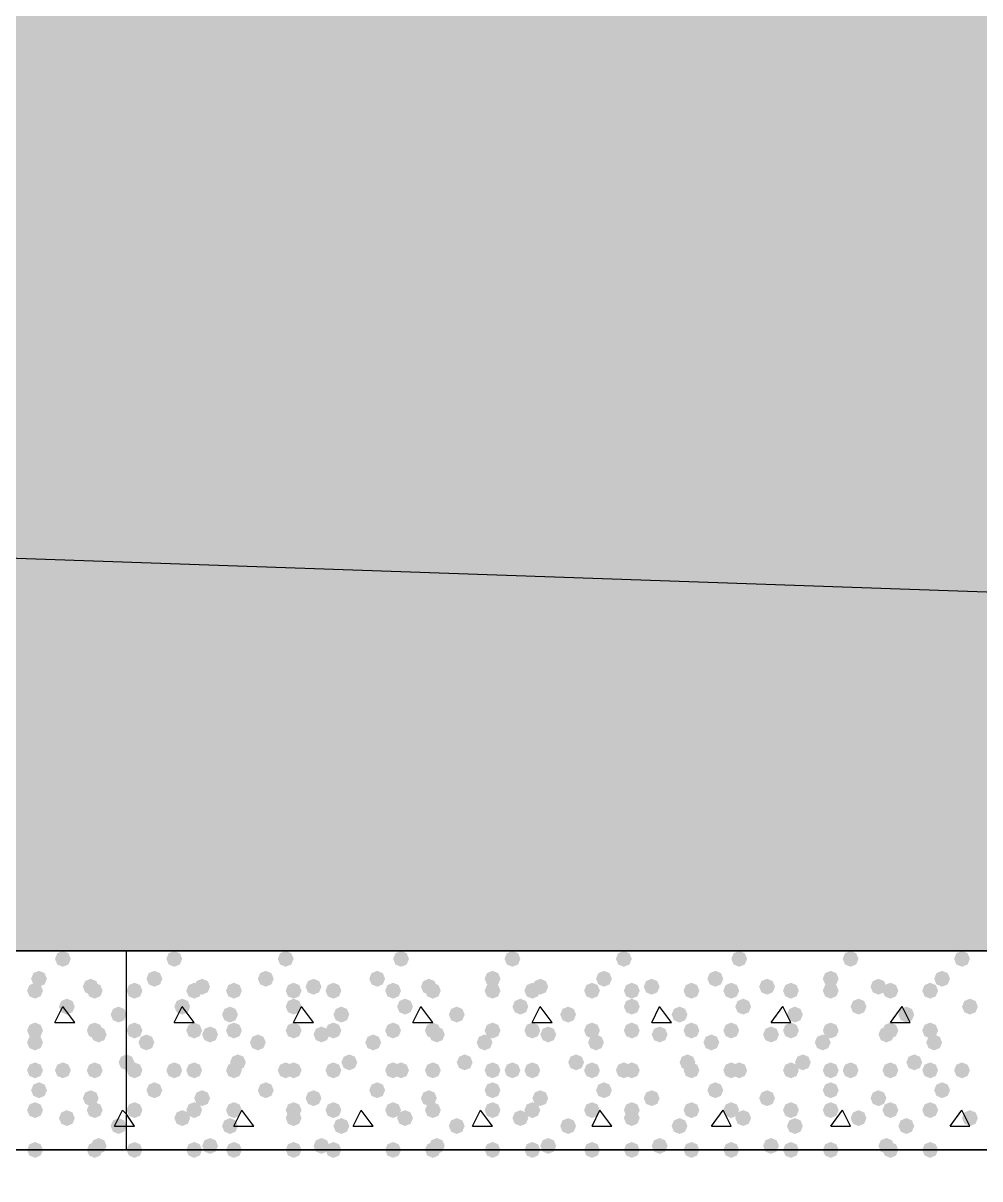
# Model space of a CAD drawing. Header units: millimetres. Extents: x 0 to 420, y 0 to 297.
# Drawn here: x 259.38 to 269.56, y 147.82 to 160.11 of the extents above; entities that cross this region are included whole.
import ezdxf

# ---------------------------------------------------------------- set-up
doc = ezdxf.new("R2010")
doc.units = ezdxf.units.MM
doc.layers.get('0').update_dxf_attribs({"linetype": 'CONTINUOUS'})

msp = doc.modelspace()

# ---------------------------------------------------------------- hatches: boundary and pattern name
at = {"true_color": 0x000008}
h = msp.add_hatch(color=0, dxfattribs=at)
h.paths.add_polyline_path([(379.518333, 162.263667), (33.401, 162.263667), (379.518333, 150.241)], flags=0)
h.paths.add_polyline_path([(33.401, 162.263667), (379.518333, 150.241), (33.401, 150.241)], flags=0)
at = {"true_color": 0x000007}
for points in [[(259.884333, 150.156333), (259.859462, 150.096537), (259.799667, 150.071667), (259.739871, 150.096537), (259.715, 150.156333), (259.739871, 150.216129), (259.799667, 150.241), (259.859462, 150.216129)], [(259.630333, 149.944667), (259.605462, 149.884871), (259.545667, 149.86), (259.485871, 149.884871), (259.461, 149.944667), (259.485871, 150.004462), (259.545667, 150.029333), (259.605462, 150.004463)], [(259.588, 149.817667), (259.563129, 149.757871), (259.503333, 149.733), (259.443537, 149.757871), (259.418667, 149.817667), (259.443537, 149.877462), (259.503333, 149.902333), (259.563129, 149.877463)], [(260.180667, 149.86), (260.155796, 149.800204), (260.096, 149.775333), (260.036204, 149.800204), (260.011333, 149.86), (260.036204, 149.919796), (260.096, 149.944667), (260.155796, 149.919796)], [(260.223, 149.817667), (260.198129, 149.757871), (260.138333, 149.733), (260.078538, 149.757871), (260.053667, 149.817667), (260.078537, 149.877462), (260.138333, 149.902333), (260.198129, 149.877463)], [(259.926667, 149.648333), (259.901796, 149.588537), (259.842, 149.563667), (259.782204, 149.588537), (259.757333, 149.648333), (259.782204, 149.708129), (259.842, 149.733), (259.901796, 149.708129)], [(260.477, 149.563667), (260.452129, 149.503871), (260.392333, 149.479), (260.332538, 149.503871), (260.307667, 149.563667), (260.332537, 149.623462), (260.392333, 149.648333), (260.452129, 149.623463)], [(259.588, 149.394333), (259.563129, 149.334537), (259.503333, 149.309667), (259.443537, 149.334537), (259.418667, 149.394333), (259.443537, 149.454129), (259.503333, 149.479), (259.563129, 149.454129)], [(260.223, 149.394333), (260.198129, 149.334537), (260.138333, 149.309667), (260.078538, 149.334537), (260.053667, 149.394333), (260.078537, 149.454129), (260.138333, 149.479), (260.198129, 149.454129)], [(259.588, 149.267333), (259.563129, 149.207537), (259.503333, 149.182667), (259.443537, 149.207537), (259.418667, 149.267333), (259.443537, 149.327129), (259.503333, 149.352), (259.563129, 149.327129)], [(260.265333, 149.352), (260.240462, 149.292204), (260.180667, 149.267333), (260.120871, 149.292204), (260.096, 149.352), (260.120871, 149.411796), (260.180667, 149.436667), (260.240462, 149.411796)], [(260.561667, 149.055667), (260.536796, 148.995871), (260.477, 148.971), (260.417204, 148.995871), (260.392333, 149.055667), (260.417204, 149.115462), (260.477, 149.140333), (260.536796, 149.115463)], [(259.588, 148.971), (259.563129, 148.911204), (259.503333, 148.886333), (259.443537, 148.911204), (259.418667, 148.971), (259.443537, 149.030796), (259.503333, 149.055667), (259.563129, 149.030796)], [(259.884333, 148.971), (259.859462, 148.911204), (259.799667, 148.886333), (259.739871, 148.911204), (259.715, 148.971), (259.739871, 149.030796), (259.799667, 149.055667), (259.859462, 149.030796)], [(260.223, 148.971), (260.198129, 148.911204), (260.138333, 148.886333), (260.078538, 148.911204), (260.053667, 148.971), (260.078537, 149.030796), (260.138333, 149.055667), (260.198129, 149.030796)], [(259.630333, 148.759333), (259.605462, 148.699537), (259.545667, 148.674667), (259.485871, 148.699537), (259.461, 148.759333), (259.485871, 148.819129), (259.545667, 148.844), (259.605462, 148.819129)], [(260.180667, 148.674667), (260.155796, 148.614871), (260.096, 148.59), (260.036204, 148.614871), (260.011333, 148.674667), (260.036204, 148.734462), (260.096, 148.759333), (260.155796, 148.734463)], [(259.588, 148.547667), (259.563129, 148.487871), (259.503333, 148.463), (259.443537, 148.487871), (259.418667, 148.547667), (259.443537, 148.607462), (259.503333, 148.632333), (259.563129, 148.607463)], [(260.223, 148.547667), (260.198129, 148.487871), (260.138333, 148.463), (260.078538, 148.487871), (260.053667, 148.547667), (260.078537, 148.607462), (260.138333, 148.632333), (260.198129, 148.607463)], [(259.926667, 148.463), (259.901796, 148.403204), (259.842, 148.378333), (259.782204, 148.403204), (259.757333, 148.463), (259.782204, 148.522796), (259.842, 148.547667), (259.901796, 148.522796)], [(260.477, 148.378333), (260.452129, 148.318537), (260.392333, 148.293667), (260.332538, 148.318537), (260.307667, 148.378333), (260.332537, 148.438129), (260.392333, 148.463), (260.452129, 148.438129)], [(260.265333, 148.166667), (260.240462, 148.106871), (260.180667, 148.082), (260.120871, 148.106871), (260.096, 148.166667), (260.120871, 148.226462), (260.180667, 148.251333), (260.240462, 148.226463)], [(259.588, 148.124333), (259.563129, 148.064537), (259.503333, 148.039667), (259.443537, 148.064537), (259.418667, 148.124333), (259.443537, 148.184129), (259.503333, 148.209), (259.563129, 148.184129)], [(260.223, 148.124333), (260.198129, 148.064537), (260.138333, 148.039667), (260.078538, 148.064537), (260.053667, 148.124333), (260.078537, 148.184129), (260.138333, 148.209), (260.198129, 148.184129)]]:
    msp.add_hatch(color=0, dxfattribs=at).paths.add_polyline_path(points, flags=0)
at = {"true_color": 0x000008}
for points in [[(261.069667, 150.156333), (261.044796, 150.096537), (260.985, 150.071667), (260.925204, 150.096537), (260.900333, 150.156333), (260.925204, 150.216129), (260.985, 150.241), (261.044796, 150.216129)], [(262.255, 150.156333), (262.230129, 150.096537), (262.170333, 150.071667), (262.110538, 150.096537), (262.085667, 150.156333), (262.110537, 150.216129), (262.170333, 150.241), (262.230129, 150.216129)], [(263.482667, 150.156333), (263.457796, 150.096537), (263.398, 150.071667), (263.338204, 150.096537), (263.313333, 150.156333), (263.338204, 150.216129), (263.398, 150.241), (263.457796, 150.216129)], [(264.668, 150.156333), (264.643129, 150.096537), (264.583333, 150.071667), (264.523537, 150.096537), (264.498667, 150.156333), (264.523537, 150.216129), (264.583333, 150.241), (264.643129, 150.216129)], [(265.853333, 150.156333), (265.828463, 150.096537), (265.768667, 150.071667), (265.708871, 150.096537), (265.684, 150.156333), (265.708871, 150.216129), (265.768667, 150.241), (265.828462, 150.216129)], [(267.081, 150.156333), (267.056129, 150.096537), (266.996333, 150.071667), (266.936537, 150.096537), (266.911667, 150.156333), (266.936537, 150.216129), (266.996333, 150.241), (267.056129, 150.216129)], [(268.266333, 150.156333), (268.241463, 150.096537), (268.181667, 150.071667), (268.121871, 150.096537), (268.097, 150.156333), (268.121871, 150.216129), (268.181667, 150.241), (268.241462, 150.216129)], [(269.451667, 150.156333), (269.426796, 150.096537), (269.367, 150.071667), (269.307204, 150.096537), (269.282333, 150.156333), (269.307204, 150.216129), (269.367, 150.241), (269.426796, 150.216129)], [(260.858, 149.944667), (260.833129, 149.884871), (260.773333, 149.86), (260.713538, 149.884871), (260.688667, 149.944667), (260.713537, 150.004462), (260.773333, 150.029333), (260.833129, 150.004463)], [(262.043333, 149.944667), (262.018462, 149.884871), (261.958667, 149.86), (261.898871, 149.884871), (261.874, 149.944667), (261.898871, 150.004462), (261.958667, 150.029333), (262.018462, 150.004463)], [(263.228667, 149.944667), (263.203796, 149.884871), (263.144, 149.86), (263.084204, 149.884871), (263.059333, 149.944667), (263.084204, 150.004462), (263.144, 150.029333), (263.203796, 150.004463)], [(264.456333, 149.944667), (264.431462, 149.884871), (264.371667, 149.86), (264.311871, 149.884871), (264.287, 149.944667), (264.311871, 150.004462), (264.371667, 150.029333), (264.431462, 150.004463)], [(265.641667, 149.944667), (265.616796, 149.884871), (265.557, 149.86), (265.497204, 149.884871), (265.472333, 149.944667), (265.497204, 150.004462), (265.557, 150.029333), (265.616796, 150.004463)], [(266.827, 149.944667), (266.802129, 149.884871), (266.742333, 149.86), (266.682537, 149.884871), (266.657667, 149.944667), (266.682537, 150.004462), (266.742333, 150.029333), (266.802129, 150.004463)], [(268.054667, 149.944667), (268.029796, 149.884871), (267.97, 149.86), (267.910204, 149.884871), (267.885333, 149.944667), (267.910204, 150.004462), (267.97, 150.029333), (268.029796, 150.004463)], [(269.24, 149.944667), (269.215129, 149.884871), (269.155333, 149.86), (269.095537, 149.884871), (269.070667, 149.944667), (269.095537, 150.004462), (269.155333, 150.029333), (269.215129, 150.004463)], [(260.646333, 149.817667), (260.621463, 149.757871), (260.561667, 149.733), (260.501871, 149.757871), (260.477, 149.817667), (260.501871, 149.877462), (260.561667, 149.902333), (260.621462, 149.877463)], [(261.281333, 149.817667), (261.256463, 149.757871), (261.196667, 149.733), (261.136871, 149.757871), (261.112, 149.817667), (261.136871, 149.877462), (261.196667, 149.902333), (261.256462, 149.877463)], [(261.366, 149.86), (261.341129, 149.800204), (261.281333, 149.775333), (261.221538, 149.800204), (261.196667, 149.86), (261.221537, 149.919796), (261.281333, 149.944667), (261.341129, 149.919796)], [(261.704667, 149.817667), (261.679796, 149.757871), (261.62, 149.733), (261.560204, 149.757871), (261.535333, 149.817667), (261.560204, 149.877462), (261.62, 149.902333), (261.679796, 149.877463)], [(262.339667, 149.817667), (262.314796, 149.757871), (262.255, 149.733), (262.195204, 149.757871), (262.170333, 149.817667), (262.195204, 149.877462), (262.255, 149.902333), (262.314796, 149.877463)], [(262.551333, 149.86), (262.526462, 149.800204), (262.466667, 149.775333), (262.406871, 149.800204), (262.382, 149.86), (262.406871, 149.919796), (262.466667, 149.944667), (262.526462, 149.919796)], [(262.763, 149.817667), (262.738129, 149.757871), (262.678333, 149.733), (262.618538, 149.757871), (262.593667, 149.817667), (262.618537, 149.877462), (262.678333, 149.902333), (262.738129, 149.877463)], [(263.398, 149.817667), (263.373129, 149.757871), (263.313333, 149.733), (263.253537, 149.757871), (263.228667, 149.817667), (263.253537, 149.877462), (263.313333, 149.902333), (263.373129, 149.877463)], [(263.779, 149.86), (263.754129, 149.800204), (263.694333, 149.775333), (263.634537, 149.800204), (263.609667, 149.86), (263.634537, 149.919796), (263.694333, 149.944667), (263.754129, 149.919796)], [(263.821333, 149.817667), (263.796462, 149.757871), (263.736667, 149.733), (263.676871, 149.757871), (263.652, 149.817667), (263.676871, 149.877462), (263.736667, 149.902333), (263.796462, 149.877463)], [(264.456333, 149.817667), (264.431462, 149.757871), (264.371667, 149.733), (264.311871, 149.757871), (264.287, 149.817667), (264.311871, 149.877462), (264.371667, 149.902333), (264.431462, 149.877463)], [(264.879667, 149.817667), (264.854796, 149.757871), (264.795, 149.733), (264.735204, 149.757871), (264.710333, 149.817667), (264.735204, 149.877462), (264.795, 149.902333), (264.854796, 149.877463)], [(264.964333, 149.86), (264.939462, 149.800204), (264.879667, 149.775333), (264.819871, 149.800204), (264.795, 149.86), (264.819871, 149.919796), (264.879667, 149.944667), (264.939462, 149.919796)], [(265.514667, 149.817667), (265.489796, 149.757871), (265.43, 149.733), (265.370204, 149.757871), (265.345333, 149.817667), (265.370204, 149.877462), (265.43, 149.902333), (265.489796, 149.877463)], [(265.938, 149.817667), (265.913129, 149.757871), (265.853333, 149.733), (265.793537, 149.757871), (265.768667, 149.817667), (265.793537, 149.877462), (265.853333, 149.902333), (265.913129, 149.877463)], [(266.149667, 149.86), (266.124796, 149.800204), (266.065, 149.775333), (266.005204, 149.800204), (265.980333, 149.86), (266.005204, 149.919796), (266.065, 149.944667), (266.124796, 149.919796)], [(266.573, 149.817667), (266.548129, 149.757871), (266.488333, 149.733), (266.428538, 149.757871), (266.403667, 149.817667), (266.428537, 149.877462), (266.488333, 149.902333), (266.548129, 149.877463)], [(266.996333, 149.817667), (266.971462, 149.757871), (266.911667, 149.733), (266.851871, 149.757871), (266.827, 149.817667), (266.851871, 149.877462), (266.911667, 149.902333), (266.971462, 149.877463)], [(267.377333, 149.86), (267.352463, 149.800204), (267.292667, 149.775333), (267.232871, 149.800204), (267.208, 149.86), (267.232871, 149.919796), (267.292667, 149.944667), (267.352462, 149.919796)], [(267.631333, 149.817667), (267.606463, 149.757871), (267.546667, 149.733), (267.486871, 149.757871), (267.462, 149.817667), (267.486871, 149.877462), (267.546667, 149.902333), (267.606462, 149.877463)], [(268.054667, 149.817667), (268.029796, 149.757871), (267.97, 149.733), (267.910204, 149.757871), (267.885333, 149.817667), (267.910204, 149.877462), (267.97, 149.902333), (268.029796, 149.877463)], [(268.562667, 149.86), (268.537796, 149.800204), (268.478, 149.775333), (268.418204, 149.800204), (268.393333, 149.86), (268.418204, 149.919796), (268.478, 149.944667), (268.537796, 149.919796)], [(268.689667, 149.817667), (268.664796, 149.757871), (268.605, 149.733), (268.545204, 149.757871), (268.520333, 149.817667), (268.545204, 149.877462), (268.605, 149.902333), (268.664796, 149.877463)], [(269.113, 149.817667), (269.088129, 149.757871), (269.028333, 149.733), (268.968538, 149.757871), (268.943667, 149.817667), (268.968537, 149.877462), (269.028333, 149.902333), (269.088129, 149.877463)], [(261.154333, 149.648333), (261.129462, 149.588537), (261.069667, 149.563667), (261.009871, 149.588537), (260.985, 149.648333), (261.009871, 149.708129), (261.069667, 149.733), (261.129462, 149.708129)], [(262.339667, 149.648333), (262.314796, 149.588537), (262.255, 149.563667), (262.195204, 149.588537), (262.170333, 149.648333), (262.195204, 149.708129), (262.255, 149.733), (262.314796, 149.708129)], [(263.525, 149.648333), (263.500129, 149.588537), (263.440333, 149.563667), (263.380538, 149.588537), (263.355667, 149.648333), (263.380537, 149.708129), (263.440333, 149.733), (263.500129, 149.708129)], [(264.752667, 149.648333), (264.727796, 149.588537), (264.668, 149.563667), (264.608204, 149.588537), (264.583333, 149.648333), (264.608204, 149.708129), (264.668, 149.733), (264.727796, 149.708129)], [(265.938, 149.648333), (265.913129, 149.588537), (265.853333, 149.563667), (265.793537, 149.588537), (265.768667, 149.648333), (265.793537, 149.708129), (265.853333, 149.733), (265.913129, 149.708129)], [(267.123333, 149.648333), (267.098462, 149.588537), (267.038667, 149.563667), (266.978871, 149.588537), (266.954, 149.648333), (266.978871, 149.708129), (267.038667, 149.733), (267.098462, 149.708129)], [(268.351, 149.648333), (268.326129, 149.588537), (268.266333, 149.563667), (268.206538, 149.588537), (268.181667, 149.648333), (268.206537, 149.708129), (268.266333, 149.733), (268.326129, 149.708129)], [(269.536333, 149.648333), (269.511462, 149.588537), (269.451667, 149.563667), (269.391871, 149.588537), (269.367, 149.648333), (269.391871, 149.708129), (269.451667, 149.733), (269.511462, 149.708129)], [(261.662333, 149.563667), (261.637462, 149.503871), (261.577667, 149.479), (261.517871, 149.503871), (261.493, 149.563667), (261.517871, 149.623462), (261.577667, 149.648333), (261.637462, 149.623463)], [(262.847667, 149.563667), (262.822796, 149.503871), (262.763, 149.479), (262.703204, 149.503871), (262.678333, 149.563667), (262.703204, 149.623462), (262.763, 149.648333), (262.822796, 149.623463)], [(264.075333, 149.563667), (264.050462, 149.503871), (263.990667, 149.479), (263.930871, 149.503871), (263.906, 149.563667), (263.930871, 149.623462), (263.990667, 149.648333), (264.050462, 149.623463)], [(265.260667, 149.563667), (265.235796, 149.503871), (265.176, 149.479), (265.116204, 149.503871), (265.091333, 149.563667), (265.116204, 149.623462), (265.176, 149.648333), (265.235796, 149.623463)], [(266.446, 149.563667), (266.421129, 149.503871), (266.361333, 149.479), (266.301537, 149.503871), (266.276667, 149.563667), (266.301537, 149.623462), (266.361333, 149.648333), (266.421129, 149.623463)], [(267.673667, 149.563667), (267.648796, 149.503871), (267.589, 149.479), (267.529204, 149.503871), (267.504333, 149.563667), (267.529204, 149.623462), (267.589, 149.648333), (267.648796, 149.623463)], [(268.859, 149.563667), (268.834129, 149.503871), (268.774333, 149.479), (268.714538, 149.503871), (268.689667, 149.563667), (268.714537, 149.623462), (268.774333, 149.648333), (268.834129, 149.623463)], [(260.646333, 149.394333), (260.621463, 149.334537), (260.561667, 149.309667), (260.501871, 149.334537), (260.477, 149.394333), (260.501871, 149.454129), (260.561667, 149.479), (260.621462, 149.454129)], [(261.281333, 149.394333), (261.256463, 149.334537), (261.196667, 149.309667), (261.136871, 149.334537), (261.112, 149.394333), (261.136871, 149.454129), (261.196667, 149.479), (261.256462, 149.454129)], [(261.704667, 149.394333), (261.679796, 149.334537), (261.62, 149.309667), (261.560204, 149.334537), (261.535333, 149.394333), (261.560204, 149.454129), (261.62, 149.479), (261.679796, 149.454129)], [(262.339667, 149.394333), (262.314796, 149.334537), (262.255, 149.309667), (262.195204, 149.334537), (262.170333, 149.394333), (262.195204, 149.454129), (262.255, 149.479), (262.314796, 149.454129)], [(262.763, 149.394333), (262.738129, 149.334537), (262.678333, 149.309667), (262.618538, 149.334537), (262.593667, 149.394333), (262.618537, 149.454129), (262.678333, 149.479), (262.738129, 149.454129)], [(263.398, 149.394333), (263.373129, 149.334537), (263.313333, 149.309667), (263.253537, 149.334537), (263.228667, 149.394333), (263.253537, 149.454129), (263.313333, 149.479), (263.373129, 149.454129)], [(263.821333, 149.394333), (263.796462, 149.334537), (263.736667, 149.309667), (263.676871, 149.334537), (263.652, 149.394333), (263.676871, 149.454129), (263.736667, 149.479), (263.796462, 149.454129)], [(264.456333, 149.394333), (264.431462, 149.334537), (264.371667, 149.309667), (264.311871, 149.334537), (264.287, 149.394333), (264.311871, 149.454129), (264.371667, 149.479), (264.431462, 149.454129)], [(264.879667, 149.394333), (264.854796, 149.334537), (264.795, 149.309667), (264.735204, 149.334537), (264.710333, 149.394333), (264.735204, 149.454129), (264.795, 149.479), (264.854796, 149.454129)], [(265.514667, 149.394333), (265.489796, 149.334537), (265.43, 149.309667), (265.370204, 149.334537), (265.345333, 149.394333), (265.370204, 149.454129), (265.43, 149.479), (265.489796, 149.454129)], [(265.938, 149.394333), (265.913129, 149.334537), (265.853333, 149.309667), (265.793537, 149.334537), (265.768667, 149.394333), (265.793537, 149.454129), (265.853333, 149.479), (265.913129, 149.454129)], [(266.573, 149.394333), (266.548129, 149.334537), (266.488333, 149.309667), (266.428538, 149.334537), (266.403667, 149.394333), (266.428537, 149.454129), (266.488333, 149.479), (266.548129, 149.454129)], [(266.996333, 149.394333), (266.971462, 149.334537), (266.911667, 149.309667), (266.851871, 149.334537), (266.827, 149.394333), (266.851871, 149.454129), (266.911667, 149.479), (266.971462, 149.454129)], [(267.631333, 149.394333), (267.606463, 149.334537), (267.546667, 149.309667), (267.486871, 149.334537), (267.462, 149.394333), (267.486871, 149.454129), (267.546667, 149.479), (267.606462, 149.454129)], [(268.054667, 149.394333), (268.029796, 149.334537), (267.97, 149.309667), (267.910204, 149.334537), (267.885333, 149.394333), (267.910204, 149.454129), (267.97, 149.479), (268.029796, 149.454129)], [(268.689667, 149.394333), (268.664796, 149.334537), (268.605, 149.309667), (268.545204, 149.334537), (268.520333, 149.394333), (268.545204, 149.454129), (268.605, 149.479), (268.664796, 149.454129)], [(269.113, 149.394333), (269.088129, 149.334537), (269.028333, 149.309667), (268.968538, 149.334537), (268.943667, 149.394333), (268.968537, 149.454129), (269.028333, 149.479), (269.088129, 149.454129)], [(260.773333, 149.267333), (260.748462, 149.207537), (260.688667, 149.182667), (260.628871, 149.207537), (260.604, 149.267333), (260.628871, 149.327129), (260.688667, 149.352), (260.748462, 149.327129)], [(261.450667, 149.352), (261.425796, 149.292204), (261.366, 149.267333), (261.306204, 149.292204), (261.281333, 149.352), (261.306204, 149.411796), (261.366, 149.436667), (261.425796, 149.411796)], [(261.958667, 149.267333), (261.933796, 149.207537), (261.874, 149.182667), (261.814204, 149.207537), (261.789333, 149.267333), (261.814204, 149.327129), (261.874, 149.352), (261.933796, 149.327129)], [(262.636, 149.352), (262.611129, 149.292204), (262.551333, 149.267333), (262.491538, 149.292204), (262.466667, 149.352), (262.491537, 149.411796), (262.551333, 149.436667), (262.611129, 149.411796)], [(263.186333, 149.267333), (263.161462, 149.207537), (263.101667, 149.182667), (263.041871, 149.207537), (263.017, 149.267333), (263.041871, 149.327129), (263.101667, 149.352), (263.161462, 149.327129)], [(263.863667, 149.352), (263.838796, 149.292204), (263.779, 149.267333), (263.719204, 149.292204), (263.694333, 149.352), (263.719204, 149.411796), (263.779, 149.436667), (263.838796, 149.411796)], [(264.371667, 149.267333), (264.346796, 149.207537), (264.287, 149.182667), (264.227204, 149.207537), (264.202333, 149.267333), (264.227204, 149.327129), (264.287, 149.352), (264.346796, 149.327129)], [(265.049, 149.352), (265.024129, 149.292204), (264.964333, 149.267333), (264.904538, 149.292204), (264.879667, 149.352), (264.904537, 149.411796), (264.964333, 149.436667), (265.024129, 149.411796)], [(265.557, 149.267333), (265.532129, 149.207537), (265.472333, 149.182667), (265.412537, 149.207537), (265.387667, 149.267333), (265.412537, 149.327129), (265.472333, 149.352), (265.532129, 149.327129)], [(266.234333, 149.352), (266.209462, 149.292204), (266.149667, 149.267333), (266.089871, 149.292204), (266.065, 149.352), (266.089871, 149.411796), (266.149667, 149.436667), (266.209462, 149.411796)], [(266.784667, 149.267333), (266.759796, 149.207537), (266.7, 149.182667), (266.640204, 149.207537), (266.615333, 149.267333), (266.640204, 149.327129), (266.7, 149.352), (266.759796, 149.327129)], [(267.419667, 149.352), (267.394796, 149.292204), (267.335, 149.267333), (267.275204, 149.292204), (267.250333, 149.352), (267.275204, 149.411796), (267.335, 149.436667), (267.394796, 149.411796)], [(267.97, 149.267333), (267.945129, 149.207537), (267.885333, 149.182667), (267.825538, 149.207537), (267.800667, 149.267333), (267.825537, 149.327129), (267.885333, 149.352), (267.945129, 149.327129)], [(268.647333, 149.352), (268.622462, 149.292204), (268.562667, 149.267333), (268.502871, 149.292204), (268.478, 149.352), (268.502871, 149.411796), (268.562667, 149.436667), (268.622462, 149.411796)], [(269.155333, 149.267333), (269.130462, 149.207537), (269.070667, 149.182667), (269.010871, 149.207537), (268.986, 149.267333), (269.010871, 149.327129), (269.070667, 149.352), (269.130462, 149.327129)], [(261.747, 149.055667), (261.722129, 148.995871), (261.662333, 148.971), (261.602538, 148.995871), (261.577667, 149.055667), (261.602537, 149.115462), (261.662333, 149.140333), (261.722129, 149.115463)], [(262.932333, 149.055667), (262.907462, 148.995871), (262.847667, 148.971), (262.787871, 148.995871), (262.763, 149.055667), (262.787871, 149.115462), (262.847667, 149.140333), (262.907462, 149.115463)], [(264.16, 149.055667), (264.135129, 148.995871), (264.075333, 148.971), (264.015538, 148.995871), (263.990667, 149.055667), (264.015537, 149.115462), (264.075333, 149.140333), (264.135129, 149.115463)], [(265.345333, 149.055667), (265.320462, 148.995871), (265.260667, 148.971), (265.200871, 148.995871), (265.176, 149.055667), (265.200871, 149.115462), (265.260667, 149.140333), (265.320462, 149.115463)], [(266.530667, 149.055667), (266.505796, 148.995871), (266.446, 148.971), (266.386204, 148.995871), (266.361333, 149.055667), (266.386204, 149.115462), (266.446, 149.140333), (266.505796, 149.115463)], [(267.758333, 149.055667), (267.733462, 148.995871), (267.673667, 148.971), (267.613871, 148.995871), (267.589, 149.055667), (267.613871, 149.115462), (267.673667, 149.140333), (267.733462, 149.115463)], [(268.943667, 149.055667), (268.918796, 148.995871), (268.859, 148.971), (268.799204, 148.995871), (268.774333, 149.055667), (268.799204, 149.115462), (268.859, 149.140333), (268.918796, 149.115463)], [(260.646333, 148.971), (260.621463, 148.911204), (260.561667, 148.886333), (260.501871, 148.911204), (260.477, 148.971), (260.501871, 149.030796), (260.561667, 149.055667), (260.621462, 149.030796)], [(261.069667, 148.971), (261.044796, 148.911204), (260.985, 148.886333), (260.925204, 148.911204), (260.900333, 148.971), (260.925204, 149.030796), (260.985, 149.055667), (261.044796, 149.030796)], [(261.281333, 148.971), (261.256463, 148.911204), (261.196667, 148.886333), (261.136871, 148.911204), (261.112, 148.971), (261.136871, 149.030796), (261.196667, 149.055667), (261.256462, 149.030796)], [(261.704667, 148.971), (261.679796, 148.911204), (261.62, 148.886333), (261.560204, 148.911204), (261.535333, 148.971), (261.560204, 149.030796), (261.62, 149.055667), (261.679796, 149.030796)], [(262.255, 148.971), (262.230129, 148.911204), (262.170333, 148.886333), (262.110538, 148.911204), (262.085667, 148.971), (262.110537, 149.030796), (262.170333, 149.055667), (262.230129, 149.030796)], [(262.339667, 148.971), (262.314796, 148.911204), (262.255, 148.886333), (262.195204, 148.911204), (262.170333, 148.971), (262.195204, 149.030796), (262.255, 149.055667), (262.314796, 149.030796)], [(262.763, 148.971), (262.738129, 148.911204), (262.678333, 148.886333), (262.618538, 148.911204), (262.593667, 148.971), (262.618537, 149.030796), (262.678333, 149.055667), (262.738129, 149.030796)], [(263.398, 148.971), (263.373129, 148.911204), (263.313333, 148.886333), (263.253537, 148.911204), (263.228667, 148.971), (263.253537, 149.030796), (263.313333, 149.055667), (263.373129, 149.030796)], [(263.482667, 148.971), (263.457796, 148.911204), (263.398, 148.886333), (263.338204, 148.911204), (263.313333, 148.971), (263.338204, 149.030796), (263.398, 149.055667), (263.457796, 149.030796)], [(263.821333, 148.971), (263.796462, 148.911204), (263.736667, 148.886333), (263.676871, 148.911204), (263.652, 148.971), (263.676871, 149.030796), (263.736667, 149.055667), (263.796462, 149.030796)], [(264.456333, 148.971), (264.431462, 148.911204), (264.371667, 148.886333), (264.311871, 148.911204), (264.287, 148.971), (264.311871, 149.030796), (264.371667, 149.055667), (264.431462, 149.030796)], [(264.668, 148.971), (264.643129, 148.911204), (264.583333, 148.886333), (264.523537, 148.911204), (264.498667, 148.971), (264.523537, 149.030796), (264.583333, 149.055667), (264.643129, 149.030796)], [(264.879667, 148.971), (264.854796, 148.911204), (264.795, 148.886333), (264.735204, 148.911204), (264.710333, 148.971), (264.735204, 149.030796), (264.795, 149.055667), (264.854796, 149.030796)], [(265.514667, 148.971), (265.489796, 148.911204), (265.43, 148.886333), (265.370204, 148.911204), (265.345333, 148.971), (265.370204, 149.030796), (265.43, 149.055667), (265.489796, 149.030796)], [(265.853333, 148.971), (265.828463, 148.911204), (265.768667, 148.886333), (265.708871, 148.911204), (265.684, 148.971), (265.708871, 149.030796), (265.768667, 149.055667), (265.828462, 149.030796)], [(265.938, 148.971), (265.913129, 148.911204), (265.853333, 148.886333), (265.793537, 148.911204), (265.768667, 148.971), (265.793537, 149.030796), (265.853333, 149.055667), (265.913129, 149.030796)], [(266.573, 148.971), (266.548129, 148.911204), (266.488333, 148.886333), (266.428538, 148.911204), (266.403667, 148.971), (266.428537, 149.030796), (266.488333, 149.055667), (266.548129, 149.030796)], [(266.996333, 148.971), (266.971462, 148.911204), (266.911667, 148.886333), (266.851871, 148.911204), (266.827, 148.971), (266.851871, 149.030796), (266.911667, 149.055667), (266.971462, 149.030796)], [(267.081, 148.971), (267.056129, 148.911204), (266.996333, 148.886333), (266.936537, 148.911204), (266.911667, 148.971), (266.936537, 149.030796), (266.996333, 149.055667), (267.056129, 149.030796)], [(267.631333, 148.971), (267.606463, 148.911204), (267.546667, 148.886333), (267.486871, 148.911204), (267.462, 148.971), (267.486871, 149.030796), (267.546667, 149.055667), (267.606462, 149.030796)], [(268.054667, 148.971), (268.029796, 148.911204), (267.97, 148.886333), (267.910204, 148.911204), (267.885333, 148.971), (267.910204, 149.030796), (267.97, 149.055667), (268.029796, 149.030796)], [(268.266333, 148.971), (268.241463, 148.911204), (268.181667, 148.886333), (268.121871, 148.911204), (268.097, 148.971), (268.121871, 149.030796), (268.181667, 149.055667), (268.241462, 149.030796)], [(268.689667, 148.971), (268.664796, 148.911204), (268.605, 148.886333), (268.545204, 148.911204), (268.520333, 148.971), (268.545204, 149.030796), (268.605, 149.055667), (268.664796, 149.030796)], [(269.113, 148.971), (269.088129, 148.911204), (269.028333, 148.886333), (268.968538, 148.911204), (268.943667, 148.971), (268.968537, 149.030796), (269.028333, 149.055667), (269.088129, 149.030796)], [(269.451667, 148.971), (269.426796, 148.911204), (269.367, 148.886333), (269.307204, 148.911204), (269.282333, 148.971), (269.307204, 149.030796), (269.367, 149.055667), (269.426796, 149.030796)], [(260.858, 148.759333), (260.833129, 148.699537), (260.773333, 148.674667), (260.713538, 148.699537), (260.688667, 148.759333), (260.713537, 148.819129), (260.773333, 148.844), (260.833129, 148.819129)], [(261.366, 148.674667), (261.341129, 148.614871), (261.281333, 148.59), (261.221538, 148.614871), (261.196667, 148.674667), (261.221537, 148.734462), (261.281333, 148.759333), (261.341129, 148.734463)], [(262.043333, 148.759333), (262.018462, 148.699537), (261.958667, 148.674667), (261.898871, 148.699537), (261.874, 148.759333), (261.898871, 148.819129), (261.958667, 148.844), (262.018462, 148.819129)], [(262.551333, 148.674667), (262.526462, 148.614871), (262.466667, 148.59), (262.406871, 148.614871), (262.382, 148.674667), (262.406871, 148.734462), (262.466667, 148.759333), (262.526462, 148.734463)], [(263.228667, 148.759333), (263.203796, 148.699537), (263.144, 148.674667), (263.084204, 148.699537), (263.059333, 148.759333), (263.084204, 148.819129), (263.144, 148.844), (263.203796, 148.819129)], [(263.779, 148.674667), (263.754129, 148.614871), (263.694333, 148.59), (263.634537, 148.614871), (263.609667, 148.674667), (263.634537, 148.734462), (263.694333, 148.759333), (263.754129, 148.734463)], [(264.456333, 148.759333), (264.431462, 148.699537), (264.371667, 148.674667), (264.311871, 148.699537), (264.287, 148.759333), (264.311871, 148.819129), (264.371667, 148.844), (264.431462, 148.819129)], [(264.964333, 148.674667), (264.939462, 148.614871), (264.879667, 148.59), (264.819871, 148.614871), (264.795, 148.674667), (264.819871, 148.734462), (264.879667, 148.759333), (264.939462, 148.734463)], [(265.641667, 148.759333), (265.616796, 148.699537), (265.557, 148.674667), (265.497204, 148.699537), (265.472333, 148.759333), (265.497204, 148.819129), (265.557, 148.844), (265.616796, 148.819129)], [(266.149667, 148.674667), (266.124796, 148.614871), (266.065, 148.59), (266.005204, 148.614871), (265.980333, 148.674667), (266.005204, 148.734462), (266.065, 148.759333), (266.124796, 148.734463)], [(266.827, 148.759333), (266.802129, 148.699537), (266.742333, 148.674667), (266.682537, 148.699537), (266.657667, 148.759333), (266.682537, 148.819129), (266.742333, 148.844), (266.802129, 148.819129)], [(267.377333, 148.674667), (267.352463, 148.614871), (267.292667, 148.59), (267.232871, 148.614871), (267.208, 148.674667), (267.232871, 148.734462), (267.292667, 148.759333), (267.352462, 148.734463)], [(268.054667, 148.759333), (268.029796, 148.699537), (267.97, 148.674667), (267.910204, 148.699537), (267.885333, 148.759333), (267.910204, 148.819129), (267.97, 148.844), (268.029796, 148.819129)], [(268.562667, 148.674667), (268.537796, 148.614871), (268.478, 148.59), (268.418204, 148.614871), (268.393333, 148.674667), (268.418204, 148.734462), (268.478, 148.759333), (268.537796, 148.734463)], [(269.24, 148.759333), (269.215129, 148.699537), (269.155333, 148.674667), (269.095537, 148.699537), (269.070667, 148.759333), (269.095537, 148.819129), (269.155333, 148.844), (269.215129, 148.819129)], [(260.646333, 148.547667), (260.621463, 148.487871), (260.561667, 148.463), (260.501871, 148.487871), (260.477, 148.547667), (260.501871, 148.607462), (260.561667, 148.632333), (260.621462, 148.607463)], [(261.281333, 148.547667), (261.256463, 148.487871), (261.196667, 148.463), (261.136871, 148.487871), (261.112, 148.547667), (261.136871, 148.607462), (261.196667, 148.632333), (261.256462, 148.607463)], [(261.704667, 148.547667), (261.679796, 148.487871), (261.62, 148.463), (261.560204, 148.487871), (261.535333, 148.547667), (261.560204, 148.607462), (261.62, 148.632333), (261.679796, 148.607463)], [(262.339667, 148.547667), (262.314796, 148.487871), (262.255, 148.463), (262.195204, 148.487871), (262.170333, 148.547667), (262.195204, 148.607462), (262.255, 148.632333), (262.314796, 148.607463)], [(262.763, 148.547667), (262.738129, 148.487871), (262.678333, 148.463), (262.618538, 148.487871), (262.593667, 148.547667), (262.618537, 148.607462), (262.678333, 148.632333), (262.738129, 148.607463)], [(263.398, 148.547667), (263.373129, 148.487871), (263.313333, 148.463), (263.253537, 148.487871), (263.228667, 148.547667), (263.253537, 148.607462), (263.313333, 148.632333), (263.373129, 148.607463)], [(263.821333, 148.547667), (263.796462, 148.487871), (263.736667, 148.463), (263.676871, 148.487871), (263.652, 148.547667), (263.676871, 148.607462), (263.736667, 148.632333), (263.796462, 148.607463)], [(264.456333, 148.547667), (264.431462, 148.487871), (264.371667, 148.463), (264.311871, 148.487871), (264.287, 148.547667), (264.311871, 148.607462), (264.371667, 148.632333), (264.431462, 148.607463)], [(264.879667, 148.547667), (264.854796, 148.487871), (264.795, 148.463), (264.735204, 148.487871), (264.710333, 148.547667), (264.735204, 148.607462), (264.795, 148.632333), (264.854796, 148.607463)], [(265.514667, 148.547667), (265.489796, 148.487871), (265.43, 148.463), (265.370204, 148.487871), (265.345333, 148.547667), (265.370204, 148.607462), (265.43, 148.632333), (265.489796, 148.607463)], [(265.938, 148.547667), (265.913129, 148.487871), (265.853333, 148.463), (265.793537, 148.487871), (265.768667, 148.547667), (265.793537, 148.607462), (265.853333, 148.632333), (265.913129, 148.607463)], [(266.573, 148.547667), (266.548129, 148.487871), (266.488333, 148.463), (266.428538, 148.487871), (266.403667, 148.547667), (266.428537, 148.607462), (266.488333, 148.632333), (266.548129, 148.607463)], [(266.996333, 148.547667), (266.971462, 148.487871), (266.911667, 148.463), (266.851871, 148.487871), (266.827, 148.547667), (266.851871, 148.607462), (266.911667, 148.632333), (266.971462, 148.607463)], [(267.631333, 148.547667), (267.606463, 148.487871), (267.546667, 148.463), (267.486871, 148.487871), (267.462, 148.547667), (267.486871, 148.607462), (267.546667, 148.632333), (267.606462, 148.607463)], [(268.054667, 148.547667), (268.029796, 148.487871), (267.97, 148.463), (267.910204, 148.487871), (267.885333, 148.547667), (267.910204, 148.607462), (267.97, 148.632333), (268.029796, 148.607463)], [(268.689667, 148.547667), (268.664796, 148.487871), (268.605, 148.463), (268.545204, 148.487871), (268.520333, 148.547667), (268.545204, 148.607462), (268.605, 148.632333), (268.664796, 148.607463)], [(269.113, 148.547667), (269.088129, 148.487871), (269.028333, 148.463), (268.968538, 148.487871), (268.943667, 148.547667), (268.968537, 148.607462), (269.028333, 148.632333), (269.088129, 148.607463)], [(261.154333, 148.463), (261.129462, 148.403204), (261.069667, 148.378333), (261.009871, 148.403204), (260.985, 148.463), (261.009871, 148.522796), (261.069667, 148.547667), (261.129462, 148.522796)], [(262.339667, 148.463), (262.314796, 148.403204), (262.255, 148.378333), (262.195204, 148.403204), (262.170333, 148.463), (262.195204, 148.522796), (262.255, 148.547667), (262.314796, 148.522796)], [(263.525, 148.463), (263.500129, 148.403204), (263.440333, 148.378333), (263.380538, 148.403204), (263.355667, 148.463), (263.380537, 148.522796), (263.440333, 148.547667), (263.500129, 148.522796)], [(264.752667, 148.463), (264.727796, 148.403204), (264.668, 148.378333), (264.608204, 148.403204), (264.583333, 148.463), (264.608204, 148.522796), (264.668, 148.547667), (264.727796, 148.522796)], [(265.938, 148.463), (265.913129, 148.403204), (265.853333, 148.378333), (265.793537, 148.403204), (265.768667, 148.463), (265.793537, 148.522796), (265.853333, 148.547667), (265.913129, 148.522796)], [(267.123333, 148.463), (267.098462, 148.403204), (267.038667, 148.378333), (266.978871, 148.403204), (266.954, 148.463), (266.978871, 148.522796), (267.038667, 148.547667), (267.098462, 148.522796)], [(268.351, 148.463), (268.326129, 148.403204), (268.266333, 148.378333), (268.206538, 148.403204), (268.181667, 148.463), (268.206537, 148.522796), (268.266333, 148.547667), (268.326129, 148.522796)], [(269.536333, 148.463), (269.511462, 148.403204), (269.451667, 148.378333), (269.391871, 148.403204), (269.367, 148.463), (269.391871, 148.522796), (269.451667, 148.547667), (269.511462, 148.522796)], [(261.662333, 148.378333), (261.637462, 148.318537), (261.577667, 148.293667), (261.517871, 148.318537), (261.493, 148.378333), (261.517871, 148.438129), (261.577667, 148.463), (261.637462, 148.438129)], [(262.847667, 148.378333), (262.822796, 148.318537), (262.763, 148.293667), (262.703204, 148.318537), (262.678333, 148.378333), (262.703204, 148.438129), (262.763, 148.463), (262.822796, 148.438129)], [(264.075333, 148.378333), (264.050462, 148.318537), (263.990667, 148.293667), (263.930871, 148.318537), (263.906, 148.378333), (263.930871, 148.438129), (263.990667, 148.463), (264.050462, 148.438129)], [(265.260667, 148.378333), (265.235796, 148.318537), (265.176, 148.293667), (265.116204, 148.318537), (265.091333, 148.378333), (265.116204, 148.438129), (265.176, 148.463), (265.235796, 148.438129)], [(266.446, 148.378333), (266.421129, 148.318537), (266.361333, 148.293667), (266.301537, 148.318537), (266.276667, 148.378333), (266.301537, 148.438129), (266.361333, 148.463), (266.421129, 148.438129)], [(267.673667, 148.378333), (267.648796, 148.318537), (267.589, 148.293667), (267.529204, 148.318537), (267.504333, 148.378333), (267.529204, 148.438129), (267.589, 148.463), (267.648796, 148.438129)], [(268.859, 148.378333), (268.834129, 148.318537), (268.774333, 148.293667), (268.714538, 148.318537), (268.689667, 148.378333), (268.714537, 148.438129), (268.774333, 148.463), (268.834129, 148.438129)], [(261.450667, 148.166667), (261.425796, 148.106871), (261.366, 148.082), (261.306204, 148.106871), (261.281333, 148.166667), (261.306204, 148.226462), (261.366, 148.251333), (261.425796, 148.226463)], [(262.636, 148.166667), (262.611129, 148.106871), (262.551333, 148.082), (262.491538, 148.106871), (262.466667, 148.166667), (262.491537, 148.226462), (262.551333, 148.251333), (262.611129, 148.226463)], [(263.863667, 148.166667), (263.838796, 148.106871), (263.779, 148.082), (263.719204, 148.106871), (263.694333, 148.166667), (263.719204, 148.226462), (263.779, 148.251333), (263.838796, 148.226463)], [(265.049, 148.166667), (265.024129, 148.106871), (264.964333, 148.082), (264.904538, 148.106871), (264.879667, 148.166667), (264.904537, 148.226462), (264.964333, 148.251333), (265.024129, 148.226463)], [(266.234333, 148.166667), (266.209462, 148.106871), (266.149667, 148.082), (266.089871, 148.106871), (266.065, 148.166667), (266.089871, 148.226462), (266.149667, 148.251333), (266.209462, 148.226463)], [(267.419667, 148.166667), (267.394796, 148.106871), (267.335, 148.082), (267.275204, 148.106871), (267.250333, 148.166667), (267.275204, 148.226462), (267.335, 148.251333), (267.394796, 148.226463)], [(268.647333, 148.166667), (268.622462, 148.106871), (268.562667, 148.082), (268.502871, 148.106871), (268.478, 148.166667), (268.502871, 148.226462), (268.562667, 148.251333), (268.622462, 148.226463)], [(260.646333, 148.124333), (260.621463, 148.064537), (260.561667, 148.039667), (260.501871, 148.064537), (260.477, 148.124333), (260.501871, 148.184129), (260.561667, 148.209), (260.621462, 148.184129)], [(261.281333, 148.124333), (261.256463, 148.064537), (261.196667, 148.039667), (261.136871, 148.064537), (261.112, 148.124333), (261.136871, 148.184129), (261.196667, 148.209), (261.256462, 148.184129)], [(261.704667, 148.124333), (261.679796, 148.064537), (261.62, 148.039667), (261.560204, 148.064537), (261.535333, 148.124333), (261.560204, 148.184129), (261.62, 148.209), (261.679796, 148.184129)], [(262.339667, 148.124333), (262.314796, 148.064537), (262.255, 148.039667), (262.195204, 148.064537), (262.170333, 148.124333), (262.195204, 148.184129), (262.255, 148.209), (262.314796, 148.184129)], [(262.763, 148.124333), (262.738129, 148.064537), (262.678333, 148.039667), (262.618538, 148.064537), (262.593667, 148.124333), (262.618537, 148.184129), (262.678333, 148.209), (262.738129, 148.184129)], [(263.398, 148.124333), (263.373129, 148.064537), (263.313333, 148.039667), (263.253537, 148.064537), (263.228667, 148.124333), (263.253537, 148.184129), (263.313333, 148.209), (263.373129, 148.184129)], [(263.821333, 148.124333), (263.796462, 148.064537), (263.736667, 148.039667), (263.676871, 148.064537), (263.652, 148.124333), (263.676871, 148.184129), (263.736667, 148.209), (263.796462, 148.184129)], [(264.456333, 148.124333), (264.431462, 148.064537), (264.371667, 148.039667), (264.311871, 148.064537), (264.287, 148.124333), (264.311871, 148.184129), (264.371667, 148.209), (264.431462, 148.184129)], [(264.879667, 148.124333), (264.854796, 148.064537), (264.795, 148.039667), (264.735204, 148.064537), (264.710333, 148.124333), (264.735204, 148.184129), (264.795, 148.209), (264.854796, 148.184129)], [(265.514667, 148.124333), (265.489796, 148.064537), (265.43, 148.039667), (265.370204, 148.064537), (265.345333, 148.124333), (265.370204, 148.184129), (265.43, 148.209), (265.489796, 148.184129)], [(265.938, 148.124333), (265.913129, 148.064537), (265.853333, 148.039667), (265.793537, 148.064537), (265.768667, 148.124333), (265.793537, 148.184129), (265.853333, 148.209), (265.913129, 148.184129)], [(266.573, 148.124333), (266.548129, 148.064537), (266.488333, 148.039667), (266.428538, 148.064537), (266.403667, 148.124333), (266.428537, 148.184129), (266.488333, 148.209), (266.548129, 148.184129)], [(266.996333, 148.124333), (266.971462, 148.064537), (266.911667, 148.039667), (266.851871, 148.064537), (266.827, 148.124333), (266.851871, 148.184129), (266.911667, 148.209), (266.971462, 148.184129)], [(267.631333, 148.124333), (267.606463, 148.064537), (267.546667, 148.039667), (267.486871, 148.064537), (267.462, 148.124333), (267.486871, 148.184129), (267.546667, 148.209), (267.606462, 148.184129)], [(268.054667, 148.124333), (268.029796, 148.064537), (267.97, 148.039667), (267.910204, 148.064537), (267.885333, 148.124333), (267.910204, 148.184129), (267.97, 148.209), (268.029796, 148.184129)], [(268.689667, 148.124333), (268.664796, 148.064537), (268.605, 148.039667), (268.545204, 148.064537), (268.520333, 148.124333), (268.545204, 148.184129), (268.605, 148.209), (268.664796, 148.184129)], [(269.113, 148.124333), (269.088129, 148.064537), (269.028333, 148.039667), (268.968538, 148.064537), (268.943667, 148.124333), (268.968537, 148.184129), (269.028333, 148.209), (269.088129, 148.184129)]]:
    msp.add_hatch(color=0, dxfattribs=at).paths.add_polyline_path(points, flags=0)

# ---------------------------------------------------------------- linework, layer by layer
at = {"color": 0, "true_color": 0x000008}
for points in [[(379.518333, 162.263667), (33.401, 162.263667), (379.518333, 150.241)], [(33.401, 162.263667), (379.518333, 150.241), (33.401, 150.241)]]:
    msp.add_lwpolyline(points, close=True, dxfattribs=at)
at = {"color": 0, "true_color": 0x000007}
for points in [[(32.342667, 126.915333), (32.342667, 150.241), (380.576667, 150.241), (380.576667, 126.915333), (218.101333, 126.915333), (218.101333, 105.748667), (194.775667, 105.748667), (194.775667, 126.915333)], [(32.342667, 126.915333), (32.342667, 150.241), (380.576667, 150.241), (380.576667, 126.915333), (218.101333, 126.915333), (218.101333, 105.748667), (194.775667, 105.748667), (194.775667, 126.915333)], [(258.360333, 150.241), (258.360333, 148.124333), (260.477, 148.124333), (260.477, 150.241)]]:
    msp.add_lwpolyline(points, close=True, dxfattribs=at)
for points in [[(279.569333, 150.241), (260.477, 150.241)], [(259.715, 149.479), (259.799667, 149.648333)], [(259.926667, 149.479), (259.799667, 149.648333)], [(259.715, 149.479), (259.926667, 149.479)], [(260.35, 148.378333), (260.434667, 148.547667)], [(260.477, 148.505333), (260.434667, 148.547667)], [(260.35, 148.378333), (260.477, 148.378333)], [(260.477, 148.124333), (279.569333, 148.124333)]]:
    msp.add_lwpolyline(points, dxfattribs=at)
at = {"color": 0, "true_color": 0x000008}
for points in [[(260.985, 149.479), (261.069667, 149.648333)], [(261.196667, 149.479), (261.069667, 149.648333)], [(262.255, 149.479), (262.339667, 149.648333)], [(262.466667, 149.479), (262.339667, 149.648333)], [(263.525, 149.479), (263.609667, 149.648333)], [(263.736667, 149.479), (263.609667, 149.648333)], [(264.795, 149.479), (264.879667, 149.648333)], [(265.006667, 149.479), (264.879667, 149.648333)], [(266.065, 149.479), (266.149667, 149.648333)], [(266.276667, 149.479), (266.149667, 149.648333)], [(267.335, 149.479), (267.462, 149.648333)], [(267.546667, 149.479), (267.462, 149.648333)], [(268.605, 149.479), (268.732, 149.648333)], [(268.816667, 149.479), (268.732, 149.648333)], [(260.985, 149.479), (261.196667, 149.479)], [(262.255, 149.479), (262.466667, 149.479)], [(263.525, 149.479), (263.736667, 149.479)], [(264.795, 149.479), (265.006667, 149.479)], [(266.065, 149.479), (266.276667, 149.479)], [(267.335, 149.479), (267.546667, 149.479)], [(268.605, 149.479), (268.816667, 149.479)], [(260.561667, 148.378333), (260.477, 148.505333)], [(261.62, 148.378333), (261.704667, 148.547667)], [(261.831667, 148.378333), (261.704667, 148.547667)], [(262.89, 148.378333), (262.974667, 148.547667)], [(263.101667, 148.378333), (262.974667, 148.547667)], [(264.16, 148.378333), (264.244667, 148.547667)], [(264.371667, 148.378333), (264.244667, 148.547667)], [(265.43, 148.378333), (265.514667, 148.547667)], [(265.641667, 148.378333), (265.514667, 148.547667)], [(266.7, 148.378333), (266.827, 148.547667)], [(266.911667, 148.378333), (266.827, 148.547667)], [(267.97, 148.378333), (268.097, 148.547667)], [(268.181667, 148.378333), (268.097, 148.547667)], [(269.24, 148.378333), (269.367, 148.547667)], [(269.451667, 148.378333), (269.367, 148.547667)], [(260.477, 148.378333), (260.561667, 148.378333)], [(261.62, 148.378333), (261.831667, 148.378333)], [(262.89, 148.378333), (263.101667, 148.378333)], [(264.16, 148.378333), (264.371667, 148.378333)], [(265.43, 148.378333), (265.641667, 148.378333)], [(266.7, 148.378333), (266.911667, 148.378333)], [(267.97, 148.378333), (268.181667, 148.378333)], [(269.24, 148.378333), (269.451667, 148.378333)]]:
    msp.add_lwpolyline(points, dxfattribs=at)
at = {"color": 0, "true_color": 0x0000fd}
msp.add_lwpolyline([(215.984667, 129.032), (378.46, 129.032), (378.46, 148.124333), (34.459333, 148.124333), (34.459333, 129.032), (196.934667, 129.032), (196.934667, 107.865333), (215.984667, 107.865333)], close=True, dxfattribs=at)

doc.saveas('drawing.dxf')
